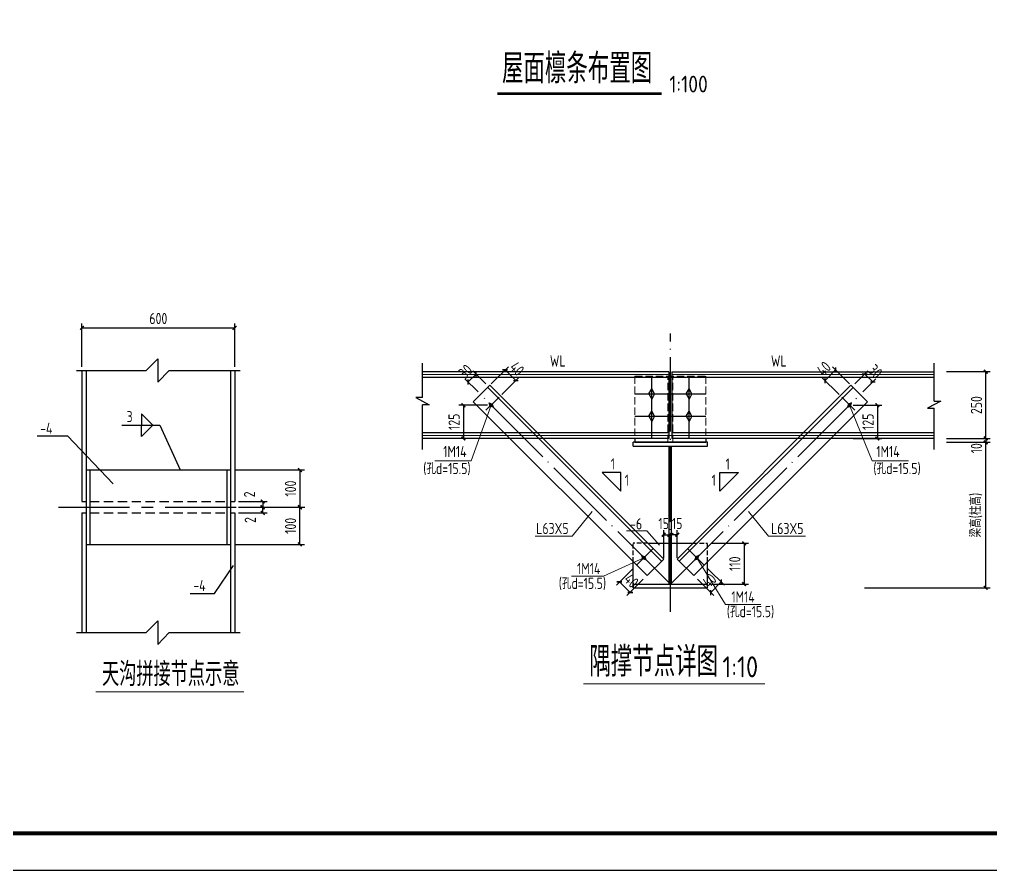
# Model space of a CAD drawing. Header units: millimetres. Extents: x 866561 to 876967, y 40200 to 44891.
# Drawn here: x 871509.7 to 871770.3, y 40204.7 to 40433.2 of the extents above; entities that cross this region are included whole.
import ezdxf

# ---------------------------------------------------------------- set-up
doc = ezdxf.new("R2010")
doc.units = ezdxf.units.MM
doc.header["$LTSCALE"] = 1000
doc.header["$MEASUREMENT"] = 0
for name, pattern in [('( Hidden )', [0.375, 0.25, -0.125]), ('3', [500, 300, -200]), ('center2', [28.575, 19.05, -3.175, 3.175, -3.175]), ('DASH', [0.35, 0.25, -0.1]), ('DASHED', [117.236842, 78.157895, -39.078947]), ('DOTE', [2.42, 2, -0.2, 0.02, -0.2])]:
    doc.linetypes.add(name, pattern=pattern)
for name, color, linetype in [('AXIS', 3, 'Continuous'), ('D1', 112, 'Continuous'), ('D2', 6, 'Continuous'), ('DIM', 7, 'Continuous'), ('DOTE', 1, 'DOTE'), ('FEN', 21, 'Continuous'), ('NUM', 7, 'Continuous'), ('SHI', 3, 'Continuous'), ('文字', 7, 'Continuous'), ('桩', 6, 'Continuous'), ('梁虚线', 134, '3'), ('水平标注', 2, 'Continuous')]:
    doc.layers.add(name, color=color, linetype=linetype)
for name, color, linetype, lineweight in [('D3', 62, 'Continuous', 9), ('LZ', 64, 'Continuous', 9), ('数字', 3, 'Continuous', 9)]:
    doc.layers.add(name, color=color, linetype=linetype, lineweight=lineweight)
doc.styles.add('GBHZ', font='gbenor.shx', dxfattribs={"width": 0.9, "bigfont": 'gbcbig.shx'})
doc.dimstyles.new('Y10', dxfattribs={"dimscale": 0, "dimtxt": 3, "dimasz": 0.01, "dimexe": 1.2, "dimexo": 1, "dimgap": 1, "dimtad": 1, "dimdec": 0, "dimlfac": 10, "dimzin": 0, "dimdsep": 46, "dimtxsty": 'GBHZ', "dimblk1": 'DX', "dimblk2": 'DX', "dimsah": 1, "dimcen": 0.09, "dimdle": 1, "dimadec": 0, "dimazin": 0, "dimtfac": 1, "dimtdec": 0, "dimtix": 1, "dimtmove": 2, "dimatfit": 3, "dimldrblk": 'DX', "dimfxl": 0, "dimtolj": 1, "dimtzin": 0, "dimarcsym": 0})

# ---------------------------------------------------------------- blocks, each defined once
blk = doc.blocks.new('DX')
at = {"color": 0, "linetype": 'ByBlock', "const_width": 40}
blk.add_lwpolyline([(-54, -51), (46, 49)], dxfattribs=at)
blk = doc.blocks.new('*D136')
at = {"layer": 'Defpoints', "color": 0, "linetype": 'ByBlock', "transparency": 16777216}
for p in [(871757.48, 40338.68), (871769.04, 40338.68), (871757.48, 40320.72)]:
    blk.add_point(p, dxfattribs=at)
at = {"layer": 'dim', "color": 0, "linetype": 'ByBlock', "lineweight": -2, "transparency": 16777216}
for p, q in [((871758.48, 40338.68), (871770.24, 40338.68)), ((871769.04, 40320.73), (871769.04, 40338.67)), ((871758.48, 40320.72), (871770.24, 40320.72))]:
    blk.add_line(p, q, dxfattribs=at)
at = {"layer": 'dim', "color": 0, "linetype": 'ByBlock', "lineweight": -2, "transparency": 16777216, "xscale": 0.01, "yscale": 0.01, "zscale": 0.01}
for p, rotation in [((871769.04, 40338.68), 90), ((871769.04, 40320.72), 270)]:
    blk.add_blockref('DX', p, dxfattribs=dict(at, rotation=rotation))
at = {"layer": 'dim', "color": 0, "linetype": 'ByBlock', "transparency": 16777216, "insert": (871766.54, 40329.7), "char_height": 3, "attachment_point": 5, "rotation": 90, "style": 'GBHZ'}
blk.add_mtext('\\A1;250', dxfattribs=at)
blk = doc.blocks.new('*D137')
at = {"layer": 'Defpoints', "color": 0, "linetype": 'ByBlock', "transparency": 16777216}
for p in [(871759.48, 40319.72), (871769.04, 40319.72), (871735.51, 40280.63)]:
    blk.add_point(p, dxfattribs=at)
at = {"layer": 'dim', "color": 0, "linetype": 'ByBlock', "lineweight": -2, "transparency": 16777216}
for p, q in [((871760.48, 40319.72), (871770.24, 40319.72)), ((871769.04, 40280.64), (871769.04, 40319.71)), ((871736.51, 40280.63), (871770.24, 40280.63))]:
    blk.add_line(p, q, dxfattribs=at)
at = {"layer": 'dim', "color": 0, "linetype": 'ByBlock', "lineweight": -2, "transparency": 16777216, "xscale": 0.01, "yscale": 0.01, "zscale": 0.01}
for p, rotation in [((871769.04, 40319.72), 90), ((871769.04, 40280.63), 270)]:
    blk.add_blockref('DX', p, dxfattribs=dict(at, rotation=rotation))
at = {"layer": 'dim', "color": 0, "linetype": 'ByBlock', "transparency": 16777216, "insert": (871766.45, 40300.17), "char_height": 3, "attachment_point": 5, "rotation": 90, "style": 'GBHZ'}
blk.add_mtext('\\A1;梁高(柱高)', dxfattribs=at)
blk = doc.blocks.new('*D138')
at = {"layer": 'Defpoints', "color": 0, "transparency": 16777216}
for p in [(871684.72, 40294.9), (871684.72, 40287.67), (871686.22, 40287.67)]:
    blk.add_point(p, dxfattribs=at)
at = {"layer": 'dim', "color": 0, "lineweight": -2, "transparency": 16777216}
for p, q in [((871684.72, 40288.67), (871684.72, 40296.1)), ((871686.22, 40288.67), (871686.22, 40296.1)), ((871684.71, 40294.9), (871684.7, 40294.9)), ((871686.22, 40294.9), (871684.72, 40294.9)), ((871686.23, 40294.9), (871686.24, 40294.9))]:
    blk.add_line(p, q, dxfattribs=at)
at = {"layer": 'dim', "color": 0, "lineweight": -2, "transparency": 16777216, "xscale": 0.01, "yscale": 0.01, "zscale": 0.01}
blk.add_blockref('DX', (871684.72, 40294.9), dxfattribs=at)
at = {"layer": 'dim', "color": 0, "lineweight": -2, "transparency": 16777216, "xscale": 0.01, "yscale": 0.01, "zscale": 0.01, "rotation": 180}
blk.add_blockref('DX', (871686.22, 40294.9), dxfattribs=at)
at = {"layer": 'dim', "color": 0, "transparency": 16777216, "insert": (871686.22, 40297.9), "char_height": 3, "attachment_point": 5, "style": 'GBHZ'}
blk.add_mtext('\\A1;15', dxfattribs=at)
blk = doc.blocks.new('LS1')
at = {"layer": 'D1'}
for p, q in [((0, 10), (-5, 0)), ((-5, 0), (0, -10)), ((5, 0), (0, 10)), ((0, -10), (5, 0))]:
    blk.add_line(p, q, dxfattribs=at)
blk = doc.blocks.new('*D139')
at = {"layer": 'Defpoints', "color": 0, "transparency": 16777216}
for p in [(871733.21, 40334.67), (871738.7, 40335.91), (871735.33, 40332.54)]:
    blk.add_point(p, dxfattribs=at)
at = {"layer": 'dim', "color": 0, "lineweight": -2, "transparency": 16777216}
for p, q in [((871733.92, 40335.37), (871737.43, 40338.88)), ((871736.57, 40338.04), (871736.57, 40338.05)), ((871736.58, 40338.03), (871738.7, 40335.91)), ((871736.04, 40333.25), (871739.55, 40336.76)), ((871738.71, 40335.91), (871738.72, 40335.9))]:
    blk.add_line(p, q, dxfattribs=at)
at = {"layer": 'dim', "color": 0, "lineweight": -2, "transparency": 16777216, "xscale": 0.01, "yscale": 0.01, "zscale": 0.01}
for p, rotation in [((871736.58, 40338.03), 315.0000000031444), ((871738.7, 40335.91), 135.0000000031443)]:
    blk.add_blockref('DX', p, dxfattribs=dict(at, rotation=rotation))
at = {"layer": 'dim', "color": 0, "transparency": 16777216, "insert": (871739.41, 40338.74), "char_height": 3, "attachment_point": 5, "rotation": 315, "style": 'GBHZ'}
blk.add_mtext('\\A1;30', dxfattribs=at)
blk = doc.blocks.new('*D140')
at = {"layer": 'Defpoints', "color": 0, "transparency": 16777216}
for p in [(871725.92, 40336.3), (871733.21, 40334.67), (871730.38, 40331.84)]:
    blk.add_point(p, dxfattribs=at)
at = {"layer": 'dim', "color": 0, "lineweight": -2, "transparency": 16777216}
for p, q in [((871732.5, 40335.37), (871727.9, 40339.98)), ((871729.68, 40332.54), (871725.07, 40337.15)), ((871728.74, 40339.13), (871725.92, 40336.3)), ((871728.75, 40339.14), (871728.76, 40339.15)), ((871725.91, 40336.3), (871725.9, 40336.29))]:
    blk.add_line(p, q, dxfattribs=at)
at = {"layer": 'dim', "color": 0, "lineweight": -2, "transparency": 16777216, "xscale": 0.01, "yscale": 0.01, "zscale": 0.01}
for p, rotation in [((871728.74, 40339.13), 224.9999999976417), ((871725.92, 40336.3), 44.99999999764176)]:
    blk.add_blockref('DX', p, dxfattribs=dict(at, rotation=rotation))
at = {"layer": 'dim', "color": 0, "transparency": 16777216, "insert": (871725.56, 40339.49), "char_height": 3, "attachment_point": 5, "rotation": 45, "style": 'GBHZ'}
blk.add_mtext('\\A1;40', dxfattribs=at)
blk = doc.blocks.new('*D141')
at = {"layer": 'Defpoints', "color": 0, "transparency": 16777216}
for p in [(871732.5, 40329.72), (871732.5, 40320.72), (871739.96, 40320.72)]:
    blk.add_point(p, dxfattribs=at)
at = {"layer": 'dim', "color": 0, "lineweight": -2, "transparency": 16777216}
for p, q in [((871733.5, 40329.72), (871741.16, 40329.72)), ((871739.96, 40329.71), (871739.96, 40320.73)), ((871733.5, 40320.72), (871741.16, 40320.72))]:
    blk.add_line(p, q, dxfattribs=at)
at = {"layer": 'dim', "color": 0, "lineweight": -2, "transparency": 16777216, "xscale": 0.01, "yscale": 0.01, "zscale": 0.01}
for p, rotation in [((871739.96, 40329.72), 90), ((871739.96, 40320.72), 270)]:
    blk.add_blockref('DX', p, dxfattribs=dict(at, rotation=rotation))
at = {"layer": 'dim', "color": 0, "transparency": 16777216, "insert": (871737.46, 40325.22), "char_height": 3, "attachment_point": 5, "rotation": 90, "style": 'GBHZ'}
blk.add_mtext('\\A1;125', dxfattribs=at)
blk = doc.blocks.new('*D142')
at = {"layer": 'Defpoints', "color": 0, "transparency": 16777216}
for p in [(871684.12, 40294.9), (871682.62, 40287.67), (871684.12, 40287.67)]:
    blk.add_point(p, dxfattribs=at)
at = {"layer": 'dim', "color": 0, "lineweight": -2, "transparency": 16777216}
for p, q in [((871682.62, 40288.67), (871682.62, 40296.1)), ((871684.12, 40288.67), (871684.12, 40296.1)), ((871682.61, 40294.9), (871682.6, 40294.9)), ((871682.62, 40294.9), (871684.12, 40294.9)), ((871684.13, 40294.9), (871684.14, 40294.9))]:
    blk.add_line(p, q, dxfattribs=at)
at = {"layer": 'dim', "color": 0, "lineweight": -2, "transparency": 16777216, "xscale": 0.01, "yscale": 0.01, "zscale": 0.01}
blk.add_blockref('DX', (871682.62, 40294.9), dxfattribs=at)
at = {"layer": 'dim', "color": 0, "lineweight": -2, "transparency": 16777216, "xscale": 0.01, "yscale": 0.01, "zscale": 0.01, "rotation": 180}
blk.add_blockref('DX', (871684.12, 40294.9), dxfattribs=at)
at = {"layer": 'dim', "color": 0, "transparency": 16777216, "insert": (871682.62, 40297.9), "char_height": 3, "attachment_point": 5, "style": 'GBHZ'}
blk.add_mtext('\\A1;15', dxfattribs=at)
blk = doc.blocks.new('*D143')
at = {"layer": 'Defpoints', "color": 0, "transparency": 16777216}
for p in [(871630.13, 40335.91), (871635.62, 40334.67), (871633.5, 40332.54)]:
    blk.add_point(p, dxfattribs=at)
at = {"layer": 'dim', "color": 0, "lineweight": -2, "transparency": 16777216}
for p, q in [((871632.26, 40338.03), (871630.13, 40335.91)), ((871634.92, 40335.37), (871631.41, 40338.88)), ((871632.26, 40338.04), (871632.27, 40338.05)), ((871632.8, 40333.25), (871629.29, 40336.76)), ((871630.13, 40335.91), (871630.12, 40335.9))]:
    blk.add_line(p, q, dxfattribs=at)
at = {"layer": 'dim', "color": 0, "lineweight": -2, "transparency": 16777216, "xscale": 0.01, "yscale": 0.01, "zscale": 0.01}
for p, rotation in [((871632.26, 40338.03), 224.9999999968556), ((871630.13, 40335.91), 44.99999999685568)]:
    blk.add_blockref('DX', p, dxfattribs=dict(at, rotation=rotation))
at = {"layer": 'dim', "color": 0, "transparency": 16777216, "insert": (871629.43, 40338.74), "char_height": 3, "attachment_point": 5, "rotation": 45, "style": 'GBHZ'}
blk.add_mtext('\\A1;30', dxfattribs=at)
blk = doc.blocks.new('*D144')
at = {"layer": 'Defpoints', "color": 0, "transparency": 16777216}
for p in [(871635.62, 40334.67), (871642.92, 40336.3), (871638.45, 40331.84)]:
    blk.add_point(p, dxfattribs=at)
at = {"layer": 'dim', "color": 0, "lineweight": -2, "transparency": 16777216}
for p, q in [((871636.33, 40335.37), (871640.94, 40339.98)), ((871639.16, 40332.54), (871643.77, 40337.15)), ((871640.09, 40339.14), (871640.08, 40339.15)), ((871640.09, 40339.13), (871642.92, 40336.3)), ((871642.93, 40336.3), (871642.93, 40336.29))]:
    blk.add_line(p, q, dxfattribs=at)
at = {"layer": 'dim', "color": 0, "lineweight": -2, "transparency": 16777216, "xscale": 0.01, "yscale": 0.01, "zscale": 0.01}
for p, rotation in [((871640.09, 40339.13), 315.0000000023583), ((871642.92, 40336.3), 135.0000000023582)]:
    blk.add_blockref('DX', p, dxfattribs=dict(at, rotation=rotation))
at = {"layer": 'dim', "color": 0, "transparency": 16777216, "insert": (871643.27, 40339.49), "char_height": 3, "attachment_point": 5, "rotation": 315, "style": 'GBHZ'}
blk.add_mtext('\\A1;40', dxfattribs=at)
blk = doc.blocks.new('*D145')
at = {"layer": 'Defpoints', "color": 0, "transparency": 16777216}
for p in [(871636.33, 40329.72), (871628.88, 40320.72), (871636.33, 40320.72)]:
    blk.add_point(p, dxfattribs=at)
at = {"layer": 'dim', "color": 0, "lineweight": -2, "transparency": 16777216}
for p, q in [((871635.33, 40329.72), (871627.68, 40329.72)), ((871628.88, 40329.71), (871628.88, 40320.73)), ((871635.33, 40320.72), (871627.68, 40320.72))]:
    blk.add_line(p, q, dxfattribs=at)
at = {"layer": 'dim', "color": 0, "lineweight": -2, "transparency": 16777216, "xscale": 0.01, "yscale": 0.01, "zscale": 0.01}
for p, rotation in [((871628.88, 40329.72), 90), ((871628.88, 40320.72), 270)]:
    blk.add_blockref('DX', p, dxfattribs=dict(at, rotation=rotation))
at = {"layer": 'dim', "color": 0, "transparency": 16777216, "insert": (871626.38, 40325.22), "char_height": 3, "attachment_point": 5, "rotation": 90, "style": 'GBHZ'}
blk.add_mtext('\\A1;125', dxfattribs=at)
blk = doc.blocks.new('*D146')
at = {"layer": 'Defpoints', "color": 0, "transparency": 16777216}
for p in [(871694.42, 40292.62), (871694.42, 40281.63), (871704.2, 40281.63)]:
    blk.add_point(p, dxfattribs=at)
at = {"layer": 'dim', "color": 0, "lineweight": -2, "transparency": 16777216}
for p, q in [((871695.42, 40292.62), (871705.4, 40292.62)), ((871704.2, 40292.61), (871704.2, 40281.64)), ((871695.42, 40281.63), (871705.4, 40281.63))]:
    blk.add_line(p, q, dxfattribs=at)
at = {"layer": 'dim', "color": 0, "lineweight": -2, "transparency": 16777216, "xscale": 0.01, "yscale": 0.01, "zscale": 0.01}
for p, rotation in [((871704.2, 40292.62), 90), ((871704.2, 40281.63), 270)]:
    blk.add_blockref('DX', p, dxfattribs=dict(at, rotation=rotation))
at = {"layer": 'dim', "color": 0, "transparency": 16777216, "insert": (871701.7, 40287.13), "char_height": 3, "attachment_point": 5, "rotation": 90, "style": 'GBHZ'}
blk.add_mtext('\\A1;110', dxfattribs=at)
blk = doc.blocks.new('*D147')
at = {"layer": 'Defpoints', "color": 0, "linetype": 'ByBlock', "transparency": 16777216}
for p in [(871757.48, 40320.72), (871757.48, 40319.72), (871769.04, 40319.72)]:
    blk.add_point(p, dxfattribs=at)
at = {"layer": 'dim', "color": 0, "linetype": 'ByBlock', "lineweight": -2, "transparency": 16777216}
for p, q in [((871758.48, 40320.72), (871770.24, 40320.72)), ((871758.48, 40319.72), (871770.24, 40319.72)), ((871769.04, 40320.73), (871769.04, 40320.74)), ((871769.04, 40320.72), (871769.04, 40319.72)), ((871769.04, 40319.71), (871769.04, 40319.7))]:
    blk.add_line(p, q, dxfattribs=at)
at = {"layer": 'dim', "color": 0, "linetype": 'ByBlock', "lineweight": -2, "transparency": 16777216, "xscale": 0.01, "yscale": 0.01, "zscale": 0.01}
for p, rotation in [((871769.04, 40320.72), 270), ((871769.04, 40319.72), 90)]:
    blk.add_blockref('DX', p, dxfattribs=dict(at, rotation=rotation))
at = {"layer": 'dim', "color": 0, "linetype": 'ByBlock', "transparency": 16777216, "insert": (871766.54, 40318.12), "char_height": 3, "attachment_point": 5, "rotation": 90, "style": 'GBHZ'}
blk.add_mtext('\\A1;10', dxfattribs=at)
blk = doc.blocks.new('*D148')
at = {"layer": 'Defpoints', "color": 0, "transparency": 16777216}
for p in [(871693.8, 40286.48), (871690.97, 40283.66), (871698.06, 40282.23)]:
    blk.add_point(p, dxfattribs=at)
at = {"layer": 'dim', "color": 0, "lineweight": -2, "transparency": 16777216}
for p, q in [((871694.51, 40285.78), (871698.91, 40281.38)), ((871691.68, 40282.95), (871696.08, 40278.55)), ((871695.23, 40279.4), (871698.06, 40282.23)), ((871698.06, 40282.23), (871698.07, 40282.24)), ((871695.22, 40279.39), (871695.21, 40279.38))]:
    blk.add_line(p, q, dxfattribs=at)
at = {"layer": 'dim', "color": 0, "lineweight": -2, "transparency": 16777216, "xscale": 0.01, "yscale": 0.01, "zscale": 0.01}
for p, rotation in [((871698.06, 40282.23), 225), ((871695.23, 40279.4), 45)]:
    blk.add_blockref('DX', p, dxfattribs=dict(at, rotation=rotation))
at = {"layer": 'dim', "color": 0, "transparency": 16777216, "insert": (871694.87, 40282.58), "char_height": 3, "attachment_point": 5, "rotation": 45, "style": 'GBHZ'}
blk.add_mtext('\\A1;40', dxfattribs=at)
blk = doc.blocks.new('*D135')
at = {"layer": 'Defpoints', "color": 0, "transparency": 16777216}
for p in [(871675.04, 40286.48), (871677.87, 40283.66), (871670.78, 40282.23)]:
    blk.add_point(p, dxfattribs=at)
at = {"layer": 'dim', "color": 0, "lineweight": -2, "transparency": 16777216}
for p, q in [((871674.33, 40285.78), (871669.93, 40281.38)), ((871677.16, 40282.95), (871672.76, 40278.55)), ((871670.77, 40282.23), (871670.77, 40282.24)), ((871673.61, 40279.4), (871670.78, 40282.23)), ((871673.62, 40279.39), (871673.62, 40279.38))]:
    blk.add_line(p, q, dxfattribs=at)
at = {"layer": 'dim', "color": 0, "lineweight": -2, "transparency": 16777216, "xscale": 0.01, "yscale": 0.01, "zscale": 0.01}
for p, rotation in [((871670.78, 40282.23), 315), ((871673.61, 40279.4), 135)]:
    blk.add_blockref('DX', p, dxfattribs=dict(at, rotation=rotation))
at = {"layer": 'dim', "color": 0, "transparency": 16777216, "insert": (871673.96, 40282.58), "char_height": 3, "attachment_point": 5, "rotation": 315, "style": 'GBHZ'}
blk.add_mtext('\\A1;40', dxfattribs=at)
blk = doc.blocks.new('*D162')
at = {"layer": 'Defpoints', "color": 0, "linetype": 'ByBlock', "transparency": 16777216}
for p in [(871567.52, 40350.44), (871526.52, 40338.99), (871567.52, 40338.99)]:
    blk.add_point(p, dxfattribs=at)
at = {"layer": 'dim', "color": 0, "linetype": 'ByBlock', "lineweight": -2, "transparency": 16777216}
for p, q in [((871526.52, 40339.99), (871526.52, 40351.64)), ((871526.53, 40350.44), (871567.51, 40350.44)), ((871567.52, 40339.99), (871567.52, 40351.64))]:
    blk.add_line(p, q, dxfattribs=at)
at = {"layer": 'dim', "color": 0, "linetype": 'ByBlock', "lineweight": -2, "transparency": 16777216, "xscale": 0.01, "yscale": 0.01, "zscale": 0.01, "rotation": 180}
blk.add_blockref('DX', (871526.52, 40350.44), dxfattribs=at)
at = {"layer": 'dim', "color": 0, "linetype": 'ByBlock', "lineweight": -2, "transparency": 16777216, "xscale": 0.01, "yscale": 0.01, "zscale": 0.01}
blk.add_blockref('DX', (871567.52, 40350.44), dxfattribs=at)
at = {"layer": 'dim', "color": 0, "linetype": 'ByBlock', "transparency": 16777216, "insert": (871547.02, 40352.94), "char_height": 3, "attachment_point": 5, "style": 'GBHZ'}
blk.add_mtext('\\A1;600', dxfattribs=at)
blk = doc.blocks.new('*D163')
at = {"layer": 'Defpoints', "color": 0, "linetype": 'ByBlock', "transparency": 16777216}
for p in [(871566.42, 40312.29), (871574.55, 40302.29), (871585, 40302.29)]:
    blk.add_point(p, dxfattribs=at)
at = {"layer": 'dim', "color": 0, "linetype": 'ByBlock', "lineweight": -2, "transparency": 16777216}
for p, q in [((871567.42, 40312.29), (871586.2, 40312.29)), ((871585, 40312.28), (871585, 40302.3)), ((871575.55, 40302.29), (871586.2, 40302.29))]:
    blk.add_line(p, q, dxfattribs=at)
at = {"layer": 'dim', "color": 0, "linetype": 'ByBlock', "lineweight": -2, "transparency": 16777216, "xscale": 0.01, "yscale": 0.01, "zscale": 0.01}
for p, rotation in [((871585, 40312.29), 90), ((871585, 40302.29), 270)]:
    blk.add_blockref('DX', p, dxfattribs=dict(at, rotation=rotation))
at = {"layer": 'dim', "color": 0, "linetype": 'ByBlock', "transparency": 16777216, "insert": (871582.5, 40307.29), "char_height": 3, "attachment_point": 5, "rotation": 90, "style": 'GBHZ'}
blk.add_mtext('\\A1;100', dxfattribs=at)
blk = doc.blocks.new('*D164')
at = {"layer": 'Defpoints', "color": 0, "linetype": 'ByBlock', "transparency": 16777216}
for p in [(871574.55, 40302.29), (871585, 40302.29), (871566.42, 40292.29)]:
    blk.add_point(p, dxfattribs=at)
at = {"layer": 'dim', "color": 0, "linetype": 'ByBlock', "lineweight": -2, "transparency": 16777216}
for p, q in [((871575.55, 40302.29), (871586.2, 40302.29)), ((871585, 40292.3), (871585, 40302.28)), ((871567.42, 40292.29), (871586.2, 40292.29))]:
    blk.add_line(p, q, dxfattribs=at)
at = {"layer": 'dim', "color": 0, "linetype": 'ByBlock', "lineweight": -2, "transparency": 16777216, "xscale": 0.01, "yscale": 0.01, "zscale": 0.01}
for p, rotation in [((871585, 40302.29), 90), ((871585, 40292.29), 270)]:
    blk.add_blockref('DX', p, dxfattribs=dict(at, rotation=rotation))
at = {"layer": 'dim', "color": 0, "linetype": 'ByBlock', "transparency": 16777216, "insert": (871582.5, 40297.29), "char_height": 3, "attachment_point": 5, "rotation": 90, "style": 'GBHZ'}
blk.add_mtext('\\A1;100', dxfattribs=at)
blk = doc.blocks.new('*D165')
at = {"layer": 'Defpoints', "color": 0, "linetype": 'ByBlock', "transparency": 16777216}
for p in [(871567.52, 40302.29), (871567.52, 40300.79), (871575.02, 40302.29)]:
    blk.add_point(p, dxfattribs=at)
at = {"layer": 'dim', "color": 0, "linetype": 'ByBlock', "lineweight": -2, "transparency": 16777216}
for p, q in [((871568.52, 40302.29), (871576.22, 40302.29)), ((871568.52, 40300.79), (871576.22, 40300.79)), ((871575.02, 40302.3), (871575.02, 40302.31)), ((871575.02, 40300.79), (871575.02, 40302.29)), ((871575.02, 40300.78), (871575.02, 40300.77))]:
    blk.add_line(p, q, dxfattribs=at)
at = {"layer": 'dim', "color": 0, "linetype": 'ByBlock', "lineweight": -2, "transparency": 16777216, "xscale": 0.01, "yscale": 0.01, "zscale": 0.01}
for p, rotation in [((871575.02, 40302.29), 270), ((871575.02, 40300.79), 90)]:
    blk.add_blockref('DX', p, dxfattribs=dict(at, rotation=rotation))
at = {"layer": 'dim', "color": 0, "linetype": 'ByBlock', "transparency": 16777216, "insert": (871571.69, 40298.85), "char_height": 3, "attachment_point": 5, "rotation": 90, "style": 'GBHZ'}
blk.add_mtext('\\A1;2', dxfattribs=at)
blk = doc.blocks.new('*D166')
at = {"layer": 'Defpoints', "color": 0, "linetype": 'ByBlock', "transparency": 16777216}
for p in [(871567.52, 40303.79), (871567.52, 40302.29), (871575.02, 40302.29)]:
    blk.add_point(p, dxfattribs=at)
at = {"layer": 'dim', "color": 0, "linetype": 'ByBlock', "lineweight": -2, "transparency": 16777216}
for p, q in [((871568.52, 40303.79), (871576.22, 40303.79)), ((871575.02, 40303.8), (871575.02, 40303.81)), ((871575.02, 40303.79), (871575.02, 40302.29)), ((871568.52, 40302.29), (871576.22, 40302.29)), ((871575.02, 40302.28), (871575.02, 40302.27))]:
    blk.add_line(p, q, dxfattribs=at)
at = {"layer": 'dim', "color": 0, "linetype": 'ByBlock', "lineweight": -2, "transparency": 16777216, "xscale": 0.01, "yscale": 0.01, "zscale": 0.01}
for p, rotation in [((871575.02, 40303.79), 270), ((871575.02, 40302.29), 90)]:
    blk.add_blockref('DX', p, dxfattribs=dict(at, rotation=rotation))
at = {"layer": 'dim', "color": 0, "linetype": 'ByBlock', "transparency": 16777216, "insert": (871571.5, 40305.73), "char_height": 3, "attachment_point": 5, "rotation": 90, "style": 'GBHZ'}
blk.add_mtext('\\A1;2', dxfattribs=at)

msp = doc.modelspace()

# ---------------------------------------------------------------- linework, layer by layer
at = {"color": 7, "ltscale": 0.75}
for p, q in [((871514.512, 40321.448), (871522.643, 40321.448)), ((871534.92, 40308.602), (871522.643, 40321.448)), ((871562.052, 40279.163), (871567.212, 40286.674)), ((871555.541, 40279.163), (871562.052, 40279.163))]:
    msp.add_line(p, q, dxfattribs=at)
msp.add_line((872134.569, 40204.747), (871293.569, 40204.747))
at = {"color": 0, "const_width": 1}
msp.add_lwpolyline([(872124.569, 40214.747), (871318.569, 40214.747), (871318.569, 40788.747), (872124.569, 40788.747)], close=True, dxfattribs=at)
at = {"const_width": 0.667}
msp.add_lwpolyline([(871637.975, 40413.296), (871682.064, 40413.296)], dxfattribs=at)
at = {"layer": 'D1', "color": 251}
for p, q in [((871617.873, 40331.703, -15.397), (871617.873, 40340.984, -15.397)), ((871755.237, 40330.79, -15.397), (871755.237, 40340.984, -15.397)), ((871616.104, 40331.703, -15.397), (871619.722, 40329.764, -15.397)), ((871617.873, 40331.703, -15.397), (871616.104, 40331.703, -15.397)), ((871619.722, 40329.764, -15.397), (871617.873, 40329.764, -15.397)), ((871617.873, 40317.754, -15.397), (871617.873, 40329.764, -15.397)), ((871757.007, 40330.79, -15.397), (871753.389, 40328.851, -15.397)), ((871755.237, 40330.79, -15.397), (871757.007, 40330.79, -15.397)), ((871753.389, 40328.851, -15.397), (871755.237, 40328.851, -15.397)), ((871755.237, 40317.754, -15.397), (871755.237, 40328.851, -15.397))]:
    msp.add_line(p, q, dxfattribs=at)
at = {"layer": 'D1', "color": 251, "linetype": 'DASH', "ltscale": 0.005}
for p, q in [((871678.376, 40292.621, -15.397), (871674.418, 40292.621, -15.397)), ((871674.418, 40287.669, -15.397), (871674.418, 40292.621, -15.397)), ((871690.461, 40292.621, -15.397), (871694.418, 40292.621, -15.397)), ((871694.418, 40287.669, -15.397), (871694.418, 40292.621, -15.397))]:
    msp.add_line(p, q, dxfattribs=at)
at = {"layer": 'D2'}
for p, q in [((871684.018, 40338.676, -15.397), (871617.873, 40338.676, -15.397)), ((871684.018, 40337.454, -15.397), (871684.818, 40337.454, -15.397)), ((871684.818, 40338.676, -15.397), (871755.237, 40338.676, -15.397)), ((871755.237, 40337.103, -15.397), (871617.873, 40337.103, -15.397)), ((871635.978, 40335.019, -15.397), (871631.524, 40330.564, -15.397)), ((871682.618, 40288.379, -15.397), (871635.978, 40335.019, -15.397)), ((871686.218, 40288.379, -15.397), (871732.858, 40335.019, -15.397)), ((871732.858, 40335.019, -15.397), (871737.313, 40330.564, -15.397)), ((871682.053, 40287.813, -15.397), (871635.413, 40334.453, -15.397)), ((871686.784, 40287.813, -15.397), (871733.424, 40334.453, -15.397)), ((871678.164, 40283.924, -15.397), (871631.524, 40330.564, -15.397)), ((871690.673, 40283.924, -15.397), (871737.313, 40330.564, -15.397)), ((871684.018, 40322.289, -15.397), (871617.873, 40322.289, -15.397)), ((871755.237, 40322.289, -15.397), (871684.818, 40322.289, -15.397)), ((871684.018, 40320.715, -15.397), (871617.873, 40320.715, -15.397)), ((871694.418, 40319.715, -15.397), (871674.418, 40319.715, -15.397)), ((871674.418, 40318.698, -15.397), (871674.418, 40319.715, -15.397)), ((871674.918, 40320.715, -15.397), (871674.918, 40319.715, -15.397)), ((871674.918, 40319.715, -15.397), (871693.918, 40319.715, -15.397)), ((871755.237, 40320.715, -15.397), (871684.818, 40320.715, -15.397)), ((871693.918, 40320.715, -15.397), (871693.918, 40319.715, -15.397)), ((871694.418, 40318.698, -15.397), (871694.418, 40319.715, -15.397)), ((871674.418, 40318.698, -15.397), (871694.418, 40318.698, -15.397)), ((871684.118, 40281.629, -15.397), (871684.118, 40318.698, -15.397)), ((871684.718, 40281.629, -15.397), (871684.718, 40318.698, -15.397)), ((871678.376, 40292.621, -15.397), (871690.461, 40292.621, -15.397)), ((871674.418, 40280.629, -15.397), (871674.418, 40287.669, -15.397)), ((871674.418, 40281.888, -15.397), (871674.418, 40287.669, -15.397)), ((871678.164, 40283.924, -15.397), (871682.618, 40288.379, -15.397)), ((871690.673, 40283.924, -15.397), (871686.218, 40288.379, -15.397)), ((871694.418, 40280.629, -15.397), (871694.418, 40287.669, -15.397)), ((871674.418, 40281.888, -15.397), (871674.418, 40280.629, -15.397)), ((871674.418, 40281.629, -15.397), (871694.418, 40281.629, -15.397)), ((871674.418, 40280.629, -15.397), (871694.418, 40280.629, -15.397)), ((871674.418, 40280.629, -15.397), (871694.418, 40280.629, -15.397))]:
    msp.add_line(p, q, dxfattribs=at)
at = {"layer": 'D3', "color": 251}
for p, q in [((871636.332, 40329.715, -15.397), (871630.935, 40314.721, -15.397)), ((871732.505, 40329.715, -15.397), (871738.568, 40314.721, -15.397)), ((871630.935, 40314.721, -15.397), (871621.173, 40314.721, -15.397)), ((871738.568, 40314.721, -15.397), (871748.33, 40314.721, -15.397)), ((871663.453, 40301.173, -15.397), (871658.08, 40294.487, -15.397)), ((871705.384, 40301.173, -15.397), (871710.757, 40294.487, -15.397)), ((871678.088, 40295.978, -15.397), (871672.619, 40295.978, -15.397)), ((871678.088, 40295.978, -15.397), (871681.496, 40292.071, -15.397)), ((871658.08, 40294.487, -15.397), (871648.152, 40294.487, -15.397)), ((871710.757, 40294.487, -15.397), (871720.685, 40294.487, -15.397)), ((871677.315, 40288.732, -15.397), (871666.474, 40283.809, -15.397)), ((871691.522, 40288.732, -15.397), (871699.224, 40276.218, -15.397)), ((871666.474, 40283.809, -15.397), (871657.87, 40283.809, -15.397)), ((871699.224, 40276.218, -15.397), (871708.662, 40276.218, -15.397))]:
    msp.add_line(p, q, dxfattribs=at)
at = {"layer": 'DOTE', "linetype": 'DOTE', "ltscale": 0.01}
for p, q in [((871684.418, 40274.211, -15.397), (871684.418, 40348.919, -15.397)), ((871679.418, 40320.716, -15.397), (871679.418, 40337.599, -15.397)), ((871689.418, 40320.716, -15.397), (871689.418, 40337.599, -15.397)), ((871684.418, 40281.629, -15.397), (871633.504, 40332.544, -15.397)), ((871674.918, 40332.716, -15.397), (871693.918, 40332.716, -15.397)), ((871684.418, 40281.629, -15.397), (871735.333, 40332.544, -15.397)), ((871638.453, 40331.837, -15.397), (871634.918, 40328.301, -15.397)), ((871730.383, 40331.837, -15.397), (871733.919, 40328.301, -15.397)), ((871674.918, 40326.713, -15.397), (871693.918, 40326.713, -15.397)), ((871675.335, 40286.753, -15.397), (871679.79, 40291.207, -15.397)), ((871693.502, 40286.753, -15.397), (871689.047, 40291.207, -15.397))]:
    msp.add_line(p, q, dxfattribs=at)
at = {"layer": 'DOTE', "linetype": 'center2', "ltscale": 0.001}
msp.add_line((871520.25, 40302.294), (871586.323, 40302.294), dxfattribs=at)
at = {"layer": 'FEN', "ltscale": 0.3}
for p, q in [((871537.264, 40324.308), (871547.452, 40324.308)), ((871547.452, 40324.308), (871552.856, 40312.294))]:
    msp.add_line(p, q, dxfattribs=at)
for points in [[(871542.541, 40327.374), (871542.541, 40324.308)], [(871542.541, 40327.374), (871545.573, 40324.341)], [(871542.541, 40321.242), (871542.541, 40324.308)], [(871542.541, 40321.242), (871545.573, 40324.275)]]:
    msp.add_lwpolyline(points, dxfattribs=at)
at = {"layer": 'LZ', "color": 251, "linetype": 'DASHED', "ltscale": 300}
for p, q in [((871684.018, 40337.889, -15.397), (871617.873, 40337.889, -15.397)), ((871755.237, 40337.889, -15.397), (871684.818, 40337.889, -15.397)), ((871755.237, 40321.502, -15.397), (871617.873, 40321.502, -15.397))]:
    msp.add_line(p, q, dxfattribs=at)
at = {"layer": 'LZ', "color": 251, "linetype": 'DASH', "ltscale": 0.008}
for p, q in [((871674.918, 40337.454, -15.397), (871693.918, 40337.454, -15.397)), ((871674.918, 40337.454, -15.397), (871674.918, 40320.715, -15.397)), ((871683.776, 40319.715, -15.397), (871683.776, 40337.454, -15.397)), ((871685.061, 40319.715, -15.397), (871685.061, 40337.454, -15.397)), ((871693.918, 40337.454, -15.397), (871693.918, 40320.715, -15.397))]:
    msp.add_line(p, q, dxfattribs=at)
at = {"layer": 'SHI'}
for p, q in [((871543.787, 40338.99), (871546.847, 40342.131)), ((871546.847, 40342.131), (871546.847, 40335.848)), ((871525.017, 40338.99), (871543.787, 40338.99)), ((871549.906, 40338.99), (871546.847, 40335.848)), ((871549.906, 40338.99), (871569.017, 40338.99)), ((871543.787, 40268.62), (871546.847, 40271.761)), ((871546.847, 40271.761), (871546.847, 40265.479)), ((871525.017, 40268.62), (871543.787, 40268.62)), ((871549.906, 40268.62), (871546.847, 40265.479)), ((871549.906, 40268.62), (871569.017, 40268.62))]:
    msp.add_line(p, q, dxfattribs=at)
at = {"layer": 'SHI', "linetype": '( Hidden )', "ltscale": 0.01}
for p, q in [((871528.617, 40303.794), (871565.417, 40303.794)), ((871528.617, 40300.794), (871565.417, 40300.794))]:
    msp.add_line(p, q, dxfattribs=at)
at = {"layer": 'SHI'}
for points in [[(871526.517, 40338.99), (871526.517, 40303.794)], [(871527.617, 40338.99), (871527.617, 40268.62)], [(871566.417, 40338.99), (871566.417, 40268.62)], [(871567.517, 40338.99), (871567.517, 40303.794)], [(871527.617, 40312.294), (871566.417, 40312.294)], [(871528.617, 40312.294), (871528.617, 40292.294)], [(871565.417, 40312.294), (871565.417, 40292.294)], [(871526.517, 40303.794), (871527.617, 40303.794)], [(871566.417, 40303.794), (871567.517, 40303.794)], [(871526.517, 40300.794), (871526.517, 40268.62)], [(871526.517, 40300.794), (871527.617, 40300.794)], [(871566.417, 40300.794), (871567.517, 40300.794)], [(871567.517, 40300.794), (871567.517, 40268.62)], [(871527.617, 40292.294), (871566.417, 40292.294)]]:
    msp.add_lwpolyline(points, dxfattribs=at)
at = {"layer": '文字', "color": 6, "const_width": 0.32, "elevation": -15.397}
msp.add_lwpolyline([(871661.07, 40254.885), (871709.81, 40254.885)], dxfattribs=at)
at = {"layer": '文字', "color": 6, "const_width": 0.256}
msp.add_lwpolyline([(871530.175, 40252.716), (871570.041, 40252.716)], dxfattribs=at)
at = {"layer": '桩'}
for p, q in [((871684.018, 40338.676, -15.397), (871684.018, 40320.715, -15.397)), ((871684.818, 40338.676, -15.397), (871684.818, 40320.715, -15.397)), ((871678.669, 40332.716, -15.397), (871679.418, 40334.097, -15.397)), ((871678.669, 40332.716, -15.397), (871679.418, 40331.334, -15.397)), ((871680.167, 40332.716, -15.397), (871679.418, 40334.097, -15.397)), ((871680.167, 40332.716, -15.397), (871679.418, 40331.334, -15.397)), ((871688.669, 40332.716, -15.397), (871689.418, 40334.097, -15.397)), ((871688.669, 40332.716, -15.397), (871689.418, 40331.334, -15.397)), ((871690.167, 40332.716, -15.397), (871689.418, 40334.097, -15.397)), ((871690.167, 40332.716, -15.397), (871689.418, 40331.334, -15.397)), ((871678.669, 40326.713, -15.397), (871679.418, 40328.094, -15.397)), ((871680.167, 40326.713, -15.397), (871679.418, 40328.094, -15.397)), ((871688.669, 40326.713, -15.397), (871689.418, 40328.094, -15.397)), ((871690.167, 40326.713, -15.397), (871689.418, 40328.094, -15.397)), ((871678.669, 40326.713, -15.397), (871679.418, 40325.331, -15.397)), ((871680.167, 40326.713, -15.397), (871679.418, 40325.331, -15.397)), ((871688.669, 40326.713, -15.397), (871689.418, 40325.331, -15.397)), ((871690.167, 40326.713, -15.397), (871689.418, 40325.331, -15.397))]:
    msp.add_line(p, q, dxfattribs=at)
at = {"layer": '梁虚线', "color": 6, "linetype": 'ByBlock'}
for p, q in [((871671.13, 40311.59, -15.397), (871666.13, 40311.59, -15.397)), ((871671.13, 40306.59, -15.397), (871666.13, 40311.59, -15.397)), ((871671.13, 40306.59, -15.397), (871671.13, 40311.59, -15.397)), ((871697.706, 40306.59, -15.397), (871697.706, 40311.59, -15.397)), ((871697.706, 40311.59, -15.397), (871702.706, 40311.59, -15.397)), ((871697.706, 40306.59, -15.397), (871702.706, 40311.59, -15.397))]:
    msp.add_line(p, q, dxfattribs=at)

# ---------------------------------------------------------------- block references
at = {"layer": 'D2'}
for p, xscale, yscale, zscale, rotation in [((871636.332, 40329.715, -15.397), -0.0786542399324214, 0.07865424011833966, 0.07865424, 45), ((871732.505, 40329.715, -15.397), 0.07865423993242139, 0.07865423993242139, 0.07865423993242139, 315), ((871677.315, 40288.732, -15.397), -0.0786542399324214, 0.07865424011833966, 0.07865424, 45), ((871691.522, 40288.732, -15.397), 0.07865423993242139, 0.07865423993242139, 0.07865423993242139, 315)]:
    msp.add_blockref('LS1', p, dxfattribs=dict(at, xscale=xscale, yscale=yscale, zscale=zscale, rotation=rotation))

# ---------------------------------------------------------------- texts
at = {"ltscale": 2, "style": 'GBHZ'}
msp.add_text('1:100', height=4.5, rotation=0.20444, dxfattribs=at).set_placement((871684.14, 40413.601))
at = {"layer": 'AXIS', "style": 'GBHZ', "width": 0.9}
for s, p in [('3', (871538.493, 40325.12, 23)), ('-4', (871515.304, 40321.979)), ('-4', (871556.41, 40279.784))]:
    msp.add_text(s, height=3, dxfattribs=at).set_placement(p)
at = {"layer": 'D3', "color": 3, "style": 'GBHZ', "width": 0.9}
for s, p in [('1M14', (871623.447, 40315.738, -15.397)), ('1M14', (871739.672, 40315.738, -15.397)), ('1', (871668.416, 40312.401, -15.397)), ('1', (871699.22, 40312.401, -15.397)), ('1', (871672.154, 40308.029, -15.397)), ('1', (871695.483, 40308.029, -15.397)), ('L63X5', (871648.42, 40295.08, -15.397)), ('-6', (871673.613, 40296.315, -15.397)), ('L63X5', (871711.437, 40295.08, -15.397)), ('1M14', (871659.366, 40284.304, -15.397)), ('1M14', (871700.782, 40276.712, -15.397))]:
    msp.add_text(s, height=3, dxfattribs=at).set_placement(p)
at = {"layer": 'NUM', "style": 'GBHZ'}
msp.add_text('屋面檩条布置图', height=8, dxfattribs=at).set_placement((871639.229, 40416.069))
at = {"layer": '数字', "style": 'GBHZ', "width": 0.9}
for p in [(871618.096, 40311.18, -15.397), (871738.881, 40311.18, -15.397), (871654.452, 40280.355, -15.397), (871699.554, 40272.764, -15.397)]:
    msp.add_text('(孔d=15.5)', height=3, dxfattribs=at).set_placement(p)
at = {"layer": '文字', "color": 6, "style": 'GBHZ'}
for s, height, p in [('隅撑节点详图', 8, (871662.678, 40256.836, -15.397)), ('1:10', 5.6, (871698.371, 40256.64, -15.397)), ('天沟拼接节点示意', 6.4, (871531.908, 40254.277))]:
    msp.add_text(s, height=height, dxfattribs=at).set_placement(p)
at = {"layer": '水平标注', "style": 'GBHZ', "width": 0.9}
for p in [(871652.081, 40340.055, -22.397), (871711.401, 40340.055, -22.397)]:
    msp.add_text('WL', height=3, dxfattribs=at).set_placement(p)

# ---------------------------------------------------------------- dimensions: what is measured, and where the dimension line sits
at = {"layer": 'dim', "linetype": 'ByBlock'}
dim = msp.add_linear_dim(base=(871567.517, 40350.436), p1=(871526.517, 40338.99), p2=(871567.517, 40338.99), text='600', dimstyle='Y10', override={"dimscale": 1}, dxfattribs=at)
dim.commit()
dim.dimension.update_dxf_attribs({"geometry": '*D162', "text_midpoint": (871547.017, 40352.936)})
at = {"layer": 'dim'}
for p1, p2, distance, picture, middle in [((871635.625, 40334.665, -15.397), (871638.453, 40331.837, -15.397), 6.318, '*D144', (871643.274, 40339.486, -15.397)), ((871733.212, 40334.665, -15.397), (871730.383, 40331.837, -15.397), -6.318, '*D140', (871725.562, 40339.486, -15.397)), ((871635.625, 40334.665, -15.397), (871633.504, 40332.544, -15.397), -4.765, '*D143', (871629.427, 40338.742, -15.397)), ((871733.212, 40334.665, -15.397), (871735.333, 40332.544, -15.397), 4.765, '*D139', (871739.409, 40338.742, -15.397)), ((871677.867, 40283.655, -15.397), (871675.038, 40286.484, -15.397), 6.022, '*D135', (871673.962, 40282.579, -15.397)), ((871690.97, 40283.655, -15.397), (871693.799, 40286.484, -15.397), -6.022, '*D148', (871694.875, 40282.579, -15.397))]:
    dim = msp.add_aligned_dim(p1=p1, p2=p2, distance=distance, dimstyle='Y10', override={"dimscale": 1}, dxfattribs=at)
    dim.commit()
    dim.dimension.update_dxf_attribs({"geometry": picture, "text_midpoint": middle})
at = {"layer": 'dim', "color": 0, "linetype": 'ByBlock'}
for base, p1, p2, angle, text, picture, middle in [((871769.035, 40338.676, -15.397), (871757.479, 40320.715, -15.397), (871757.479, 40338.676, -15.397), 90, '250', '*D136', (871766.535, 40329.696, -15.397)), ((871769.035, 40319.715, -15.397), (871735.507, 40280.629, -15.397), (871759.479, 40319.715, -15.397), 270, '梁高(柱高)', '*D137', (871766.453, 40300.172, -15.397))]:
    dim = msp.add_linear_dim(base=base, p1=p1, p2=p2, angle=angle, text=text, dimstyle='Y10', override={"dimscale": 1}, dxfattribs=at)
    dim.commit()
    dim.dimension.update_dxf_attribs({"geometry": picture, "text_midpoint": middle})
at = {"layer": 'dim'}
for base, p1, p2, picture, middle in [((871628.876, 40320.715, -15.397), (871636.332, 40329.715, -15.397), (871636.332, 40320.715, -15.397), '*D145', (871626.376, 40325.215, -15.397)), ((871739.961, 40320.715, -15.397), (871732.505, 40329.715, -15.397), (871732.505, 40320.715, -15.397), '*D141', (871737.461, 40325.215, -15.397))]:
    dim = msp.add_linear_dim(base=base, p1=p1, p2=p2, angle=90, text='125', dimstyle='Y10', override={"dimscale": 1}, dxfattribs=at)
    dim.commit()
    dim.dimension.update_dxf_attribs({"geometry": picture, "text_midpoint": middle})
at = {"layer": 'dim', "color": 0, "linetype": 'ByBlock'}
dim = msp.add_linear_dim(base=(871769.035, 40319.715, -15.397), p1=(871757.479, 40320.715, -15.397), p2=(871757.479, 40319.715, -15.397), angle=270, dimstyle='Y10', override={"dimscale": 1}, dxfattribs=at)
dim.commit()
dim.dimension.update_dxf_attribs({"geometry": '*D147', "text_midpoint": (871766.535, 40318.118, -15.397), "dimtype": 160})
at = {"layer": 'dim', "linetype": 'ByBlock'}
for p1, angle, picture, middle in [((871566.417, 40312.294), 90, '*D163', (871582.496, 40307.294)), ((871566.417, 40292.294), 270, '*D164', (871582.496, 40297.294))]:
    dim = msp.add_linear_dim(base=(871584.996, 40302.294), p1=p1, p2=(871574.547, 40302.294), angle=angle, text='100', dimstyle='Y10', override={"dimscale": 1}, dxfattribs=at)
    dim.commit()
    dim.dimension.update_dxf_attribs({"geometry": picture, "text_midpoint": middle})
for p1, angle, picture, middle in [((871567.517, 40303.794), 90, '*D166', (871571.498, 40305.734)), ((871567.517, 40300.794), 270, '*D165', (871571.688, 40298.854))]:
    dim = msp.add_linear_dim(base=(871575.015, 40302.294), p1=p1, p2=(871567.517, 40302.294), angle=angle, text='2', dimstyle='Y10', override={"dimscale": 1}, dxfattribs=at)
    dim.commit()
    dim.dimension.update_dxf_attribs({"geometry": picture, "text_midpoint": middle, "dimtype": 160})
at = {"layer": 'dim'}
dim = msp.add_linear_dim(base=(871684.118, 40294.902, -15.397), p1=(871682.618, 40287.672, -15.397), p2=(871684.118, 40287.672, -15.397), angle=180, dimstyle='Y10', override={"dimscale": 1}, dxfattribs=at)
dim.commit()
dim.dimension.update_dxf_attribs({"geometry": '*D142', "text_midpoint": (871682.616, 40297.902, -15.397), "dimtype": 160})
dim = msp.add_linear_dim(base=(871684.718, 40294.902, -15.397), p1=(871686.218, 40287.672, -15.397), p2=(871684.718, 40287.672, -15.397), dimstyle='Y10', override={"dimscale": 1}, dxfattribs=at)
dim.commit()
dim.dimension.update_dxf_attribs({"geometry": '*D138', "text_midpoint": (871686.22, 40297.902, -15.397), "dimtype": 160})
dim = msp.add_linear_dim(base=(871704.198, 40281.629, -15.397), p1=(871694.418, 40292.621, -15.397), p2=(871694.418, 40281.629, -15.397), angle=90, dimstyle='Y10', override={"dimscale": 1}, dxfattribs=at)
dim.commit()
dim.dimension.update_dxf_attribs({"geometry": '*D146', "text_midpoint": (871701.698, 40287.125, -15.397)})

doc.saveas('drawing.dxf')
